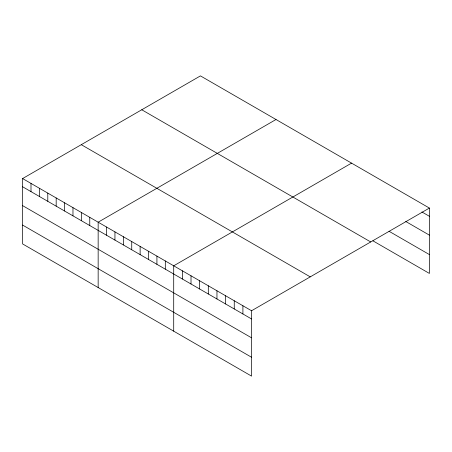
<?xml version="1.0" encoding="UTF-8"?>
<svg xmlns="http://www.w3.org/2000/svg" width="452" height="452" viewBox="0 0 452 452"><rect width="100%" height="100%" fill="white"/><g stroke="black" fill="none" stroke-linecap="round" stroke-linejoin="round"><path stroke-width="0.68" d="M22.6 178.563L251.555 310.75L251.555 376.115L22.6 243.927L22.6 178.563L200.445 75.885L429.4 208.073L429.4 273.437L372.889 240.809M276.002 119.509L98.157 222.186L98.157 287.551M351.554 163.127L173.709 265.804L173.709 331.169M251.555 310.75L429.4 208.073M421.902 211.954L429.4 216.282M405.76 221.491L429.4 235.142M389.036 231.271L429.4 254.578M141.758 109.768L370.713 241.956M81.287 144.68L310.241 276.867M22.6 186.772L251.555 318.959M22.6 205.632L251.555 337.819M22.6 225.068L251.555 357.255M242.905 305.755L242.905 313.965M234.255 300.761L234.255 308.97M225.61 295.766L225.61 303.976M216.96 290.777L216.96 298.981M208.31 285.783L208.31 293.992M199.66 280.788L199.66 288.997M191.01 275.793L191.01 284.003M182.359 270.799L182.359 279.008M165.313 260.962L165.313 269.166M156.923 256.114L156.923 264.318M148.527 251.267L148.527 259.476M140.131 246.419L140.131 254.629M131.735 241.571L131.735 249.781M123.34 236.724L123.34 244.933M114.944 231.876L114.944 240.085M106.548 227.034L106.548 235.238M89.762 217.339L89.762 225.548M81.366 212.491L81.366 220.7M72.97 207.643L72.97 215.853M64.574 202.795L64.574 211.005M56.178 197.953L56.178 206.157M47.788 193.106L47.788 201.309M39.392 188.258L39.392 196.467M30.996 183.41L30.996 191.62"/></g></svg>
